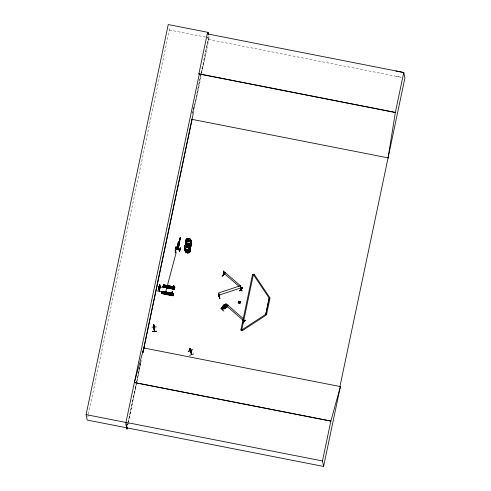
<?xml version="1.0" encoding="UTF-8"?>
<svg xmlns="http://www.w3.org/2000/svg" width="491" height="491" viewBox="0 0 491 491"><rect width="100%" height="100%" fill="white"/><g stroke="black" fill="none" stroke-linecap="round" stroke-linejoin="round"><path stroke-width="0.37" stroke-dasharray="2.46 1.84" d="M192.527 113.218L193.865 104.914M127.678 425.636L128.298 422.653M128.452 421.904L136.24 384.57M136.86 381.587L141.064 361.425M201.046 73.718L192.797 113.286L201.138 73.736M201.2 72.969L208.202 39.372L207.656 36.678M87.84 417.062L88.312 414.809M88.472 414.06L169.352 29.982L168.8 27.263M201.292 72.987L208.368 39.403L207.803 36.635M127.672 424.887L128.139 422.671M136.547 382.741L128.292 421.929L136.252 384.214M136.701 381.998L140.751 362.775M127.678 424.93L128.145 422.714M136.412 383.465L141.31 360.216M193.411 112.789L201.31 75.295M201.463 74.546L209.203 37.807L208.785 35.769M187.181 240.572L189.244 240.173A2.694 2.645 -11.5 0 0 187.206 240.608A2.682 2.633 -11.5 0 1 189.219 240.191M187.286 241.112L189.354 240.713A2.688 2.639 -11.5 0 0 187.316 241.118L187.943 240.817M187.409 241.713L188.759 241.265A2.688 2.639 -11.5 0 0 187.433 241.719A2.694 2.645 -11.5 0 1 188.753 241.277M187.519 242.259L188.869 241.811A2.682 2.633 -11.5 0 0 187.556 242.29M186.003 246.298A2.682 2.633 -11.5 0 1 188.679 246.132A2.701 2.645 -11.5 0 0 185.997 246.304L187.323 245.844L188.716 246.114M187.433 246.402L188.151 246.427A2.688 2.639 -11.5 0 0 186.107 246.838L187.433 246.378M186.85 247.114L186.206 247.427L187.556 246.979M186.316 247.973L187.666 247.525M187.329 245.856L188.041 245.899M169.352 29.982L206.944 37.365M207.699 37.512L209.203 37.807M208.368 39.403L401.147 77.271M396.36 76.271L401.337 77.283M187.562 245.795L188.256 246.003A2.688 2.639 -11.5 0 1 187.022 245.402L187.599 245.776L186.967 245.402M187.089 246.003L187.715 246.378A2.688 2.639 -11.5 0 1 186.684 245.482L187.139 245.997M187.795 246.93L186.427 245.371M135.043 385.895L135.467 387.964M188.262 246.009A2.694 2.645 -11.5 0 1 187.016 245.402M187.31 241.118A2.694 2.645 -11.5 0 1 189.336 240.725M187.224 240.676A2.682 2.633 -11.5 0 1 189.238 240.283M187.722 246.384A2.694 2.645 -11.5 0 1 186.678 245.482M187.556 242.321A2.694 2.645 -11.5 0 1 188.875 241.879M186.003 246.335A2.694 2.645 -11.5 0 1 188.691 246.163A2.682 2.633 -11.5 0 0 186.021 246.39M186.107 246.832A2.694 2.645 -11.5 0 1 188.133 246.439M189.127 239.602L188.415 239.553L189.115 239.62A2.694 2.645 -11.5 0 0 188.409 239.571A2.688 2.639 -11.5 0 1 189.109 239.62M189.127 239.718A2.688 2.639 -11.5 0 0 188.427 239.676A2.694 2.645 -11.5 0 1 189.127 239.712M189.354 240.823A2.694 2.645 -11.5 0 0 187.329 241.216A2.688 2.639 -11.5 0 1 189.354 240.829M186.997 245.304A2.694 2.645 -11.5 0 0 188.243 245.911A2.688 2.639 -11.5 0 1 187.003 245.297M186.66 245.383A2.694 2.645 -11.5 0 0 187.703 246.286A2.688 2.639 -11.5 0 1 186.666 245.377M188.777 241.382A2.688 2.639 -11.5 0 0 187.458 241.817A2.694 2.645 -11.5 0 1 188.777 241.376M186.482 245.328A2.682 2.633 -11.5 0 0 187.82 246.844A2.694 2.645 -11.5 0 1 186.476 245.365M188.587 245.66A2.688 2.639 -11.5 0 0 187.924 245.439A2.694 2.645 -11.5 0 1 188.587 245.653M187.574 247.096A2.694 2.645 -11.5 0 0 185.715 247.986A2.688 2.639 -11.5 0 1 187.574 247.096M188.151 246.543A2.688 2.639 -11.5 0 0 186.132 246.936A2.694 2.645 -11.5 0 1 188.151 246.537M187.666 247.574A2.682 2.633 -11.5 0 0 186.353 248.01A2.682 2.633 -11.5 0 1 187.672 247.605A2.701 2.645 -11.5 0 0 186.347 248.01A2.694 2.645 -11.5 0 1 187.672 247.599"/><path stroke-width="0.74" d="M173.041 294.49L172.623 294.109L172.734 294.404M174.09 287.781L174.262 288.045M174.409 287.929L174.538 288.039M154.168 328.166L154.168 328.645L154.008 327.362M153.971 326.834L153.996 326.435M153.971 327.644L153.855 325.643L153.978 327.761M153.935 326.533L154.106 328.424M223.927 274.316L224.252 274.598L224.123 274.23M226.253 305.316L226.811 306.918M240.928 288.868L241.167 289.291L240.406 285.725L218.563 292.98L219.225 296.484L219.6 296.098M226.112 304.616L226.682 307.157L225.743 303.407L242.922 318.328L243.665 321.844L243.321 321.488M243.739 321.599L243.29 319.537C241.94 318.997 244.156 322.507 243.389 321.347M172.587 294.134L172.488 294.183M160.238 286.953L159.753 284.663L159.225 289.328M159.452 290.758L158.851 288.542L159.379 290.997M185.923 240.682L186.39 240.713M186.347 242.609L186.341 242.284M188.722 247.39L188.771 247.083M189.907 241.572L190.6 241.234M189.747 248.661L189.839 249.152M190.606 241.498L190.121 241.732M190.698 241.725L190.643 241.327M173.188 287.751L173.286 288.113L173.219 286.695M173.691 285.351L173.575 288.622M173.875 287.996L173.937 287.695M161.379 291.58L157.12 290.936M154.352 330.885L154.567 331.118M238.687 302.112L239.289 301.646L240.001 301.916L239.872 302.978L238.798 302.861L238.687 302.112L239.289 301.646M159.207 287.309C160.741 279.428 158.145 292.998 159.17 287.266C158.74 290.942 160.121 284.706 159.428 286.738C160.017 283.282 158.661 289.205 159.305 287.303L159.182 288.518L159.747 285.903M154.033 326.994C155.033 330.369 152.818 319.426 154.064 328.884M179.872 239.927L180.136 237.662L178.202 247.728M176.938 248.489L177.478 245.119M239.277 301.756L238.927 301.799M239.117 303.088L239.252 301.983L239.51 303.131M171.96 293.121L172.243 291.893M172.605 293.661L172.224 295.03L171.954 294.269L172.31 295.048L172.409 291.709M173.298 287.861L173.661 288.634L173.759 285.302M173.213 294.305L173.28 294.385M173.44 293.587L172.985 295.821L161.545 293.575L162.005 291.273L173.483 293.415L161.975 291.494M161.643 293.121L173.139 295.103L162.417 292.986M161.889 291.893L171.911 293.821L161.913 291.74M174.771 287.284L174.336 289.414L162.895 287.167L163.393 284.762L174.827 287.02L163.356 284.909M163.331 285.062L174.796 287.137L174.366 289.23L163.681 286.977M173.335 294.121L161.913 291.709M172.973 295.484L173.427 293.692M174.679 287.738L174.704 287.579M174.587 287.597L174.612 288.045M177.214 246.826L176.797 249.882L177.134 248.201L177.005 248.532M179.086 243.689C178.104 247.783 180.756 238.135 179.694 239.27M191.103 351.685C191.742 354.005 188.734 344.019 190.226 350.74M191.521 354.588L190.201 350.568M191.717 354.52L190.342 350.525M154.548 331.198L154.008 325.435M172.145 291.863L171.918 294.502L171.862 293.201M173.329 286.572L173.495 285.455L173.311 287.493M388.08 157.869L395.359 112.396L403.768 72.465L207.239 33.861L198.861 73.951L395.39 112.556M179.233 241.959L179.08 243.432L179.338 242.474M179.418 241.167L179.731 239.467M179.442 241.265L179.135 243.07L179.792 239.547L179.307 242.339M175.606 249.33L179.841 250.109M219.575 296.196C218.937 296.576 220.477 295.748 219.152 294.035L218.826 294.299L219.152 294.035M161.607 293.28L173.053 295.496L162.331 293.385M161.999 291.341L173.446 293.544M162.994 286.713L163.006 286.603M173.262 287.407L163.264 285.296L173.36 287.161M173.01 295.662L161.576 293.379M173.176 294.44L173.341 294.097M174.391 289.138L162.92 286.94L174.403 289.095M163.693 286.904L174.483 288.714L163.767 286.572M174.686 287.714L174.63 287.978M178.828 244.991L179.694 239.24M178.706 244.365L179.737 239.277M177.343 246.065L178.442 241.725L177.644 244.555M175.066 250.913L175.907 246.746M175.262 250.913L176.085 246.746M176.398 248.188L176.607 247.163M176.422 248.317L176.723 247.182M177.926 249.489L177.625 247.581L177.625 249.477L177.276 248.016L177.349 247.617L177.822 247.728L177.92 249.532L177.435 247.703M177.527 247.654L177.533 248.047M177.552 248.139L177.625 247.581M177.552 249.373L177.509 247.562M177.816 247.703L177.73 248.194L177.257 248.084M177.632 249.434L177.711 249.06M178.233 247.298L178 247.759L179.792 239.792L179.135 243.714M179.528 241.578L178.35 248.452M179.546 241.652L178.172 248.489L178.172 247.795M179.675 241.609L178.319 248.52L178.086 247.476L178.442 248.102M179.528 251.711L180.35 247.544L179.571 251.76M127.212 427.876L126.917 429.281L125.819 423.899M339.944 386.442L340.404 386.534L323.575 466.45L87.208 420.063L86.103 414.631L168.247 24.55L208.098 32.375L208.509 34.413M199.321 74.037L125.954 422.463L86.103 414.631M207.785 33.867L208.098 32.375M192.012 119.35L142.93 352.421L143.863 347.984L134.362 382.532L330.142 420.99M142.887 352.722L193.258 113.538M159.152 287.039L159.391 285.67L159.336 287.861L159.164 287.002M158.998 288.567L158.771 288.917M159.176 291.034L160.066 286.897L159.188 291.114M160.238 287.02L159.397 291.003M162.736 293.612L163.172 291.531M164.522 285.124L164.08 287.174M163.509 293.759L163.945 291.685M165.295 285.271L164.853 287.321M167.05 287.787L167.486 285.707M168.652 285.934L168.204 287.984M180.24 237.939L179.933 239.516M172.132 294.011L171.868 295.208M173.047 294.858L173.133 293.986M174.397 288.444L174.483 287.573M238.614 301.308C236.545 303.659 241.517 304.635 240.559 301.689M240.891 329.927L252.546 274.426L253.368 274.586L254.068 274.131L269.866 297.706L269.166 298.166L265.735 314.332L266.57 314.559L269.976 298.258L269.154 298.098L253.368 274.586L241.713 330.087L240.891 329.927L241.695 330.02L242.173 330.774L266.208 315.087L265.735 314.332L241.695 330.02M265.748 314.4L269.166 298.166L269.866 297.706M323.575 466.45L322.464 460.963L330.873 421.033L134.362 382.532M241.21 289.009L240.793 286.983C240.762 288.929 240.743 289.316 241.112 289.217L240.731 289.168M243.567 321.826L243.34 321.63M175.753 248.599L179.988 249.373L175.747 248.649M175.79 248.428L180.019 249.219M173.133 295.122L161.662 292.974M162.275 287.339L158.041 286.505M175.974 252.804L175.054 252.558L176.109 252.761L165.086 294.244M159.483 286.001L159.649 285.406M222.276 309.655L225.271 306.636M224.958 307.028L224.436 304.727L224.823 306.826M403.768 72.465L404.897 78.008L339.932 386.497L340.392 386.589L330.873 421.033M173.722 285.535L173.783 285.369M172.218 292.17L172.286 291.924M163.307 285.167L174.71 287.542M174.489 288.683L163.006 286.566L174.477 288.733M173.139 295.091L173.071 295.416L162.349 293.311M159.679 285.062L159.796 284.676M168.204 287.143L168.296 286.658M190.054 241.388L190.152 241.738M190.698 241.609C190.422 242.609 189.649 240.964 190.048 241.854M189.397 247.292L188.839 247.329M191.048 243.315L190.803 243.64M223.528 306.181L222.595 306.765L223.245 306.421L222.681 307.421L223.503 306.132M223.601 306.728L224.387 305.629L223.853 306.605L224.54 306.2L222.926 308.047L223.466 307.041L222.822 307.391L224.442 305.427L223.97 305.893M224.632 305.193L222.159 308.053L222.337 308.796L224.866 306.261L224.946 304.886M223.43 306.218L224.178 305.021L223.638 305.991L224.326 305.611L223.46 306.255M222.509 308.164L224.988 305.083M154.125 326.988L153.701 324.944M159.391 291.077L158.851 288.542M238.798 302.861L239.197 301.947M225.283 306.709L224.694 304.438L222.294 307.071L222.902 306.329M190.496 351.004L189.888 348.266L190.078 348.647M191.422 354.22L190.256 349.218M222.484 307.642L222.159 308.053M222.276 307.035L221.981 307.47M222.484 309.741C229.727 302.033 220.901 310.668 222.711 309.422M225.038 306.912L225.154 306.494M168.266 287.02L167.744 287.272M222.656 307.495L223.97 305.948M222.969 306.335L222.521 306.949L222.754 307.992L224.553 305.948L224.338 304.929L223.847 305.285M223.951 311.165L220.735 308.366M223.595 306.771L222.619 307.446M238.638 302.499L239.172 301.891M223.092 306.924L222.883 306.04L223.828 305.052L224.086 306.476L223.221 307.464L223.043 306.611L223.945 305.58L224.031 305.875M223.049 306.666L223.976 305.611M224.866 306.261L222.681 308.741M223.614 272.063L224.184 274.604L223.245 270.854L240.424 285.774M222.503 275.819C231.617 265.613 216.826 282.497 224.27 273.573L222.552 275.862M240.707 289.291L240.302 287.167L240.793 286.983M226.308 304.979L226.848 307.041L226.621 306.783M239.792 290.801L242.64 287.597L239.78 290.795M239.835 290.875L242.658 287.646M226.781 306.132C219.017 315.4 234.256 297.945 225.031 308.366M243.29 319.537L242.898 319.395M242.468 323.551L245.316 320.335M223.816 305.328L224.841 304.365L225.265 306.593M222.411 309.858L221.883 307.556C222.804 306.163 223.043 313.332 222.147 307.268M222.257 307.366L221.883 307.556M224.547 304.819L224.694 304.438M223.614 305.224L226.995 307.845L223.767 305.046M240.682 289.168L241.05 289.07L240.713 289.089M185.979 240.572L186.316 240.553M184.868 246.365L184.874 246.304A2.688 2.639 -11.5 0 0 187.059 250.06A2.694 2.645 -11.5 0 0 189.814 246.574A2.688 2.639 -11.5 0 1 187.059 250.06A2.694 2.645 -11.5 0 1 184.855 246.255M188.925 247.096L189.471 247.034M189.28 247.489L189.336 247.12M166.136 292.931L166.811 292.888M166.013 293.25L166.756 293.63L166.811 292.863M224.59 305.187L224.982 304.917M222.454 309.772L222.012 307.44M252.546 274.426L253.381 274.653L254.068 274.131M238.614 301.314L240.559 301.701M219.649 296.288L219.305 296.398M160.054 287.026L159.63 284.848M188.888 246.918L189.397 246.955M188.728 247.274L189.25 247.648L189.44 247.041M218.292 294.483L219.876 298.375M218.458 294.428L219.686 298.485M240.467 287.106L242.051 291.059L240.621 286.904L240.302 287.167M219.004 295.152L240.848 287.898M190.305 350.936L190.054 348.837M190.312 349.488L190.17 348.954L190.373 349.524M192.269 349.733L188.243 351.304L192.319 349.874M191.116 352.452L191.134 352.041L191.521 354.637M189.606 355.349L193.681 353.913M239.338 301.762L239.682 301.683M222.527 308.127L222.128 308.188M175.71 251.742C174.465 251.496 177.11 251.84 175.655 251.803M153.867 324.717L154.014 325.484M154.094 326.177L154.254 329.602M152.063 327.153L156.365 326.883M153.904 327.135L154.125 327.951M153.959 327.405L154.119 328.559M154.113 327.429L153.818 324.723M154.076 328.694L154.561 330.903M154.512 330.817L154.389 331.296L153.922 328.7M152.314 331.486L156.635 331.394L152.302 331.388M152.314 331.462L156.617 331.155M239.393 301.799L240.001 301.916M198.83 73.791L395.359 112.396M191.551 119.264L388.541 157.955M166.909 285.737L173.341 287.002M174.753 287.272L173.599 286.769L173.219 288.8M166.897 285.793L173.335 287.045M163.951 285.633L173.249 287.45M159.943 285.394L159.851 286.118M172.366 292.311L172.501 291.728M164.129 291.869L162.699 291.586L164.123 291.912M165.559 292.151L171.997 293.415L165.547 292.2M162.674 291.715L172.016 293.575M265.735 314.332L266.57 314.559M143.403 347.898L340.392 386.589M322.464 460.963L125.929 422.358L127.059 427.888M395.973 71.035L403.798 72.625M167.934 286.345L168.296 286.683M167.744 287.296L167.382 286.959M240.16 302.272L239.418 301.855L240.111 302.659M224.35 274.487L223.755 272.763M223.687 273.027L239.148 286.456M226.185 305.58L243.364 320.5M239.369 301.965L239.872 302.978M190.576 241.333A2.688 2.639 -11.5 0 1 191.03 241.848A2.694 2.645 -11.5 0 0 190.576 241.327L190.569 241.462A2.688 2.639 -11.5 0 1 191.054 241.953A2.694 2.645 -11.5 0 0 190.6 241.431L190.711 241.511M190.533 350.328C189.667 347.634 191.355 352.667 190.735 350.887M224.356 274.377L224.049 273.008M190.95 351.556L191.128 352.004M190.232 349.34L190.508 350.286L190.029 348.984L191.324 352.777L190.299 349.801M190.342 349.923L190.938 351.691M190.981 351.814L190.729 350.869M189.79 348.518L189.913 348.88M240.498 286.732L241.063 289.076M242.996 319.285L243.438 321.458M223.767 305.844L223.209 306.476M180.136 237.662L180.228 237.975M191.251 352.164L191.693 354.447M190.735 350.488L190.907 351.341M190.299 349.205L190.49 350.114M173.654 285.78L173.569 285.762M167.302 292.341L166.854 294.391M166.136 292.114L165.694 294.164M160.127 287.462L159.55 285.222L159.98 287.438M154.057 328.841L154.542 331.29L154.327 327.067M154.008 325.963L154.094 326.871M153.91 325.465L153.929 326.067M190.858 240.786A2.731 2.676 -11.5 0 1 188.734 244.948M186.758 244.285A2.731 2.676 -11.5 0 1 185.85 242.444M189.526 245.304A2.682 2.633 -11.5 0 0 190.465 240.829A2.694 2.645 -11.5 0 1 189.532 245.316M186.776 244.193A2.688 2.639 -11.5 0 1 185.88 242.376A2.694 2.645 -11.5 0 0 186.77 244.193M188.618 244.34A2.688 2.639 -11.5 0 0 190.704 240.246A2.694 2.645 -11.5 0 1 188.961 244.303A2.694 2.645 -11.5 0 1 185.825 241.191A2.688 2.639 -11.5 0 0 185.782 241.879M187.918 244.297A2.688 2.639 -11.5 0 1 187.255 244.076M186.672 243.689A2.688 2.639 -11.5 0 1 185.911 242.554M191.214 242.824A2.688 2.639 -11.5 0 1 189.428 244.806M186.341 243.769A2.688 2.639 -11.5 0 1 185.905 242.48M190.827 240.842A2.688 2.639 -11.5 0 1 191.263 242.137M190.938 241.4A2.682 2.633 -11.5 0 1 189.538 245.359M186.457 244.328A2.682 2.633 -11.5 0 1 186.071 242.345M188.961 246.052A2.694 2.645 -11.5 0 0 191.361 242.566A2.688 2.639 -11.5 0 1 189.649 245.917M188.943 245.954A2.694 2.645 -11.5 0 0 191.343 242.468A2.688 2.639 -11.5 0 1 189.63 245.813M186.23 244.162A2.694 2.645 -11.5 0 1 186.384 242.143M186.236 244.162A2.688 2.639 -11.5 0 1 186.39 242.149M184.751 247.507A2.688 2.639 -11.5 0 0 187.881 250.613A2.688 2.639 -11.5 0 0 189.624 246.562A2.694 2.645 -11.5 0 1 187.531 250.662A2.694 2.645 -11.5 0 1 184.978 246.85M184.849 248.016A2.694 2.645 -11.5 0 0 188.329 251.036A2.694 2.645 -11.5 0 0 189.274 246.543A2.682 2.633 -11.5 0 1 188.323 251.018A2.682 2.633 -11.5 0 1 184.855 248.01M189.029 245.334A2.694 2.645 -11.5 0 1 189.391 248.888A2.694 2.645 -11.5 0 1 185.825 249.581A2.694 2.645 -11.5 0 1 184.831 246.151A2.688 2.639 -11.5 0 0 187.39 249.956A2.688 2.639 -11.5 0 0 189.483 245.862M190.385 249.385A2.694 2.645 -11.5 0 1 187.63 252.871A2.694 2.645 -11.5 0 1 185.426 249.066A2.682 2.633 -11.5 0 0 187.623 252.828A2.682 2.633 -11.5 0 0 190.367 249.354M190.078 248.765A2.694 2.645 -11.5 0 0 189.618 248.25A2.682 2.633 -11.5 0 1 190.066 248.771M189.606 248.219A2.682 2.633 -11.5 0 1 190.06 248.734M190.385 249.36A2.701 2.645 -11.5 0 1 187.623 252.859A2.701 2.645 -11.5 0 1 185.414 249.041M189.618 248.225A2.701 2.645 -11.5 0 1 190.078 248.741M190.373 249.391A2.682 2.633 -11.5 0 1 187.63 252.859A2.682 2.633 -11.5 0 1 185.432 249.066M190.232 249.649A2.688 2.639 -11.5 0 1 184.923 249.305A2.694 2.645 -11.5 0 0 188.446 251.638A2.694 2.645 -11.5 0 0 189.851 247.667A2.688 2.639 -11.5 0 1 190.287 248.962M175.649 249.127L179.884 249.901L175.643 249.072M165.105 291.881L164.669 293.986L165.111 291.912M166.449 285.474L166.019 287.579L166.455 285.504M245.132 320.144L242.309 323.403L245.132 320.144M223.65 305.31L223.104 306.028L223.65 305.31M219.858 298.424L218.477 294.379L219.894 298.418M187.132 243.468A2.682 2.633 -11.5 0 0 191.011 240.934A2.694 2.645 -11.5 0 0 186.862 238.908A2.694 2.645 -11.5 0 0 187.126 243.481A2.682 2.633 -11.5 0 0 191.024 240.989A2.682 2.633 -11.5 0 0 186.868 238.914A2.682 2.633 -11.5 0 0 187.132 243.468M186.881 238.97A2.682 2.633 -11.5 0 0 187.145 243.518A2.694 2.645 -11.5 0 0 191.024 240.934A2.682 2.633 -11.5 0 0 186.881 238.97M186.058 242.296A2.682 2.633 -11.5 0 0 186.445 244.273A2.694 2.645 -11.5 0 1 186.052 242.296M186.451 239.964A2.694 2.645 -11.5 0 0 186.058 240.535A2.688 2.639 -11.5 0 1 186.457 239.97M187.617 239.203A2.694 2.645 -11.5 0 0 186.985 239.51A2.688 2.639 -11.5 0 1 187.617 239.209M188.716 244.843A2.688 2.639 -11.5 0 0 190.809 240.743A2.694 2.645 -11.5 0 1 188.716 244.843M188.943 244.199A2.688 2.639 -11.5 0 0 190.686 240.142A2.694 2.645 -11.5 0 1 188.943 244.199A2.694 2.645 -11.5 0 1 185.807 241.093A2.688 2.639 -11.5 0 0 188.943 244.199M186.433 239.866A2.688 2.639 -11.5 0 0 186.04 240.437A2.694 2.645 -11.5 0 1 186.433 239.866M187.599 239.111A2.688 2.639 -11.5 0 0 186.967 239.412A2.694 2.645 -11.5 0 1 187.593 239.105M189.876 247.01A2.682 2.633 -11.5 0 0 191.269 243.057A2.694 2.645 -11.5 0 1 189.876 247.022M186.402 242.247A2.694 2.645 -11.5 0 0 186.255 244.266A2.688 2.639 -11.5 0 1 186.408 242.247M189.772 246.513A2.688 2.639 -11.5 0 0 191.177 242.548A2.694 2.645 -11.5 0 1 189.772 246.519M186.304 243.499A2.688 2.639 -11.5 0 0 186.384 244.862A2.694 2.645 -11.5 0 1 186.298 243.499M189.753 246.421A2.694 2.645 -11.5 0 0 191.159 242.45A2.688 2.639 -11.5 0 1 189.753 246.414M186.273 243.395A2.694 2.645 -11.5 0 0 186.353 244.764A2.688 2.639 -11.5 0 1 186.279 243.401M189.514 249.489A2.694 2.645 -11.5 0 0 189.152 245.936A2.688 2.639 -11.5 0 1 189.514 249.483A2.694 2.645 -11.5 0 1 185.942 250.183A2.694 2.645 -11.5 0 1 184.954 246.752A2.688 2.639 -11.5 0 0 185.948 250.177A2.688 2.639 -11.5 0 0 189.514 249.483M185.942 249.232A2.682 2.633 -11.5 0 0 189.821 246.703A2.682 2.633 -11.5 0 0 185.672 244.684A2.694 2.645 -11.5 0 0 185.923 249.195A2.694 2.645 -11.5 0 0 189.821 246.654A2.694 2.645 -11.5 0 0 185.659 244.622A2.682 2.633 -11.5 0 0 185.942 249.232M188.317 250.987A2.682 2.633 -11.5 0 0 189.256 246.513A2.701 2.645 -11.5 0 1 188.323 251.018A2.701 2.645 -11.5 0 1 184.837 247.986A2.682 2.633 -11.5 0 0 188.317 250.987M188.206 252.221A2.688 2.639 -11.5 0 0 189.949 248.164A2.694 2.645 -11.5 0 1 188.213 252.227A2.694 2.645 -11.5 0 1 185.07 249.115A2.688 2.639 -11.5 0 0 188.206 252.221M188.427 251.539A2.694 2.645 -11.5 0 0 189.833 247.562A2.688 2.639 -11.5 0 1 188.427 251.533A2.694 2.645 -11.5 0 1 184.898 249.201A2.688 2.639 -11.5 0 0 188.427 251.533"/></g></svg>
